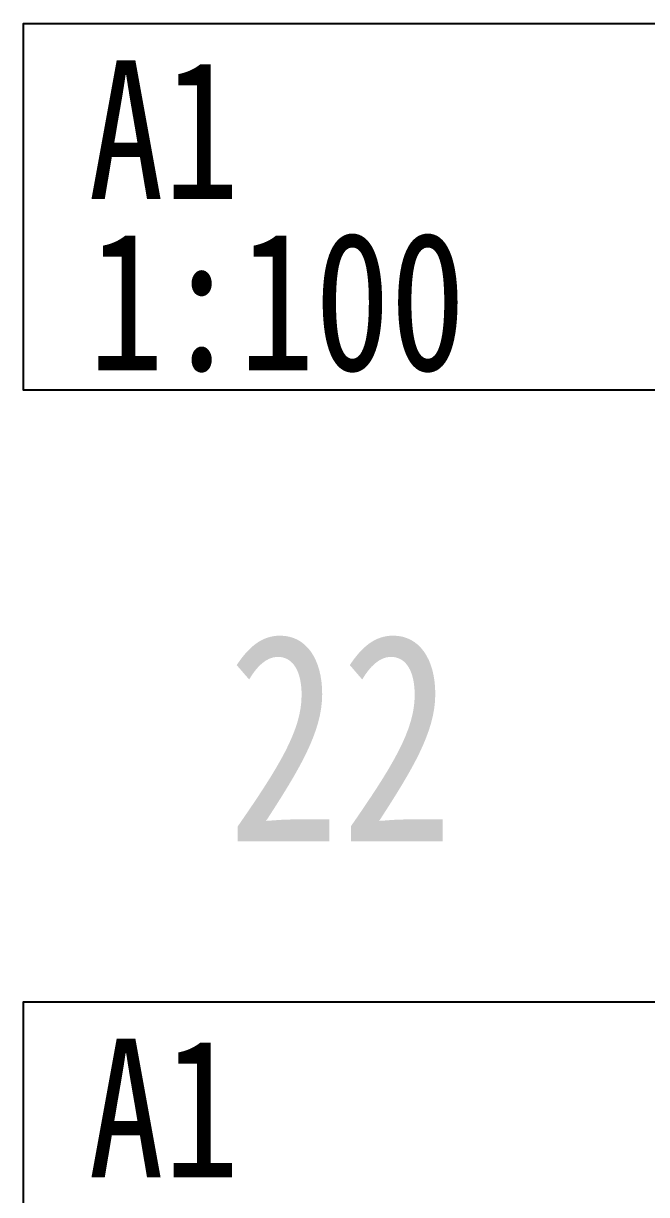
# Model space of a CAD drawing. Extents: x -518115 to 389031, y -231062 to 1628073.
# Drawn here: x 101830 to 132100, y 33233 to 90107 of the extents above; entities that cross this region are included whole.
import ezdxf

# ---------------------------------------------------------------- set-up
doc = ezdxf.new("R2010")
doc.units = 0
doc.header["$LTSCALE"] = 1000
doc.header["$MEASUREMENT"] = 0
doc.layers.add('text', color=7, linetype='Continuous')
doc.styles.add('黑体', font='')
doc.styles.get('黑体').set_extended_font_data('SimHei')

msp = doc.modelspace()

# ---------------------------------------------------------------- linework, layer by layer
at = {"layer": 'text', "color": 2}
for points in [[(132830.5, 72298.4), (101830.5, 72298.4), (101830.5, 90106.8), (132830.5, 90106.8)], [(132830.5, 24790.1), (101830.5, 24790.1), (101830.5, 42598.4), (132830.5, 42598.4)]]:
    msp.add_lwpolyline(points, close=True, dxfattribs=at)

# ---------------------------------------------------------------- texts
at = {"layer": 'text', "color": 2, "style": '黑体', "width": 0.8}
for s, p in [('A1', (104983.8, 81581.2)), ('1:100', (104993.6, 73255.1)), ('A1', (104983.8, 34072.9))]:
    msp.add_text(s, height=6729.45, dxfattribs=at).set_placement(p)
at = {"layer": 'text', "color": 1, "style": '黑体', "width": 0.8}
msp.add_text('22', height=10094.18, dxfattribs=at).set_placement((111728.7, 50391))

doc.saveas('drawing.dxf')
